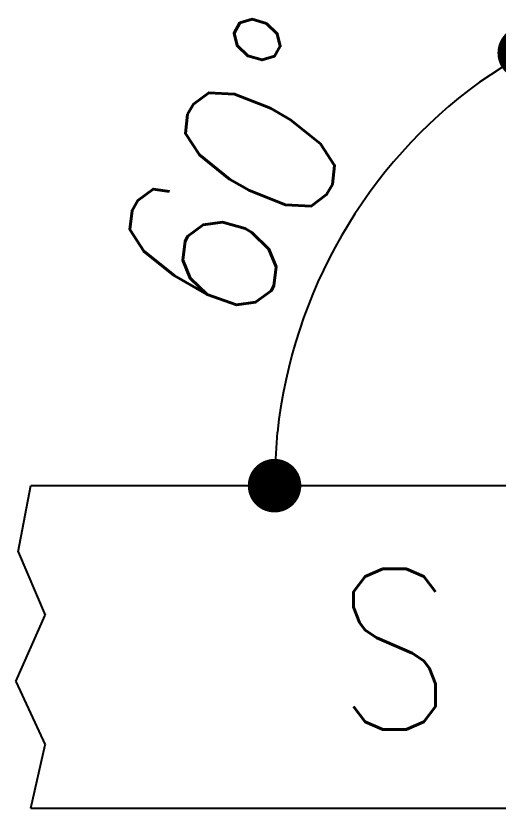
# Model space of a CAD drawing. Extents: x 89504 to 815623, y -104886 to 219894.
# Drawn here: x 814798.9 to 814871, y -103060.1 to -102941.7 of the extents above; entities that cross this region are included whole.
import ezdxf

# ---------------------------------------------------------------- set-up
doc = ezdxf.new("R2010")
doc.units = 0
doc.header["$MEASUREMENT"] = 0
doc.layers.get('0').update_dxf_attribs({"color": 3, "linetype": 'CONTINUOUS'})
doc.layers.add('寸法', color=4, linetype='CONTINUOUS')
doc.styles.add('DRACAD', font='txt', dxfattribs={"width": 0.85, "bigfont": 'extfont2'})

# ---------------------------------------------------------------- blocks, each defined once
blk = doc.blocks.new('_DOT')
at = {"color": 0, "linetype": 'ByBlock', "lineweight": -2}
blk.add_line((-0.5, 0), (-1, 0), dxfattribs=at)
at = {"color": 0, "linetype": 'ByBlock', "lineweight": -2, "const_width": 0.5}
blk.add_lwpolyline([(-0.25, 0, 1), (0.25, 0, 1)], format="xyb", close=True, dxfattribs=at)

msp = doc.modelspace()

# ---------------------------------------------------------------- linework, layer by layer
at = {"layer": '寸法'}
for p, q in [((814799.27491, -103021.80514), (814801.16341, -103011.93778)), ((814801.16341, -103011.93778), (815040.57871, -103011.93778)), ((814799.27491, -103021.80514), (814803.29526, -103031.30748)), ((814798.90944, -103041.17506), (814803.29526, -103031.30748)), ((814798.90944, -103041.17506), (814803.29526, -103050.67739)), ((814801.16341, -103060.12282), (814803.29526, -103050.67739)), ((814801.16341, -103060.12282), (815040.57871, -103060.12282))]:
    msp.add_line(p, q, dxfattribs=at)
msp.add_arc((814912.2667, -103011.93778), 74.66827, 126.1419217, 173.8583585, dxfattribs=at)

# ---------------------------------------------------------------- block references
for p, xscale, yscale, zscale, rotation in [((814874.93225, -102947.27334), 7.999999999999998, 7.999999999999998, 7.999999999999998, 33.07110097030314), ((814837.59843, -103011.93778), 7.999999999999996, 7.999999999999996, 7.999999999999996, 266.9291792530464)]:
    msp.add_blockref('_DOT', p, dxfattribs=dict(at, xscale=xscale, yscale=yscale, zscale=zscale, rotation=rotation))

# ---------------------------------------------------------------- texts
at = {"layer": '寸法', "style": 'DRACAD', "width": 0.85}
msp.add_text('60°', height=24, rotation=60.0001401, dxfattribs=at).set_placement((814832.70337, -102990.40907))
msp.add_text('S', height=24, dxfattribs=at).set_placement((814846.7957, -103048.38081))

doc.saveas('drawing.dxf')
